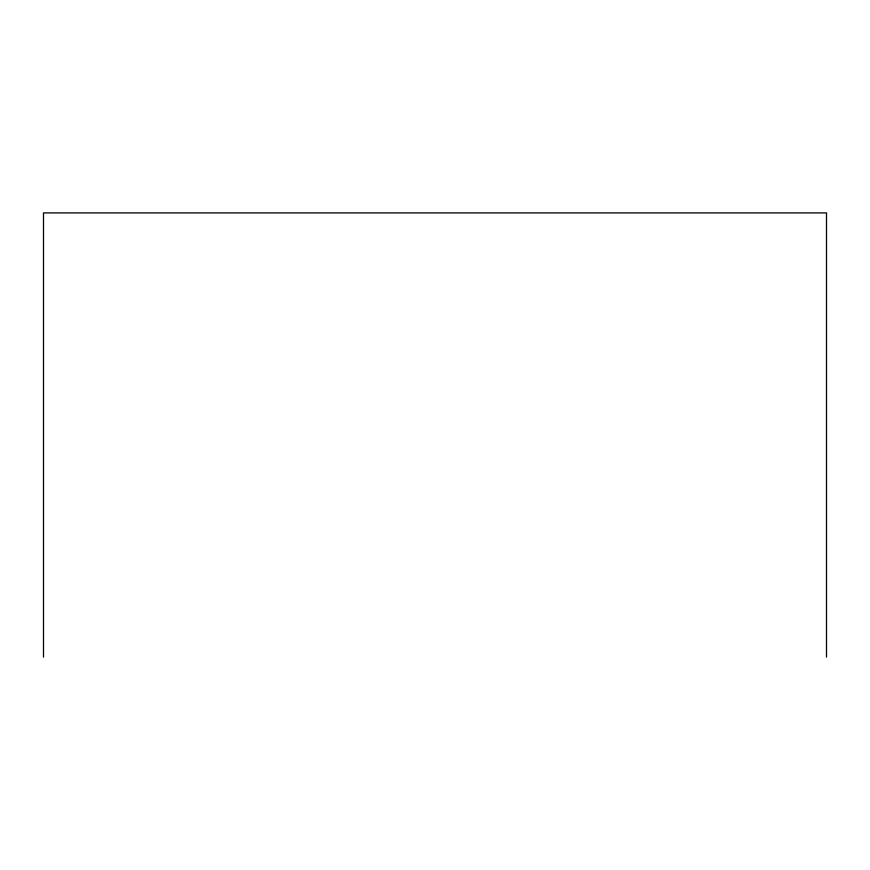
<?xml version="1.0" encoding="UTF-8"?>
<svg xmlns="http://www.w3.org/2000/svg" width="870" height="870" viewBox="0 0 870 870"><rect width="100%" height="100%" fill="white"/><g stroke="black" fill="none" stroke-linecap="round" stroke-linejoin="round"><path stroke-width="1.3" d="M826.5 657.089L826.5 212.911L43.5 212.911L43.5 657.089"/></g></svg>
